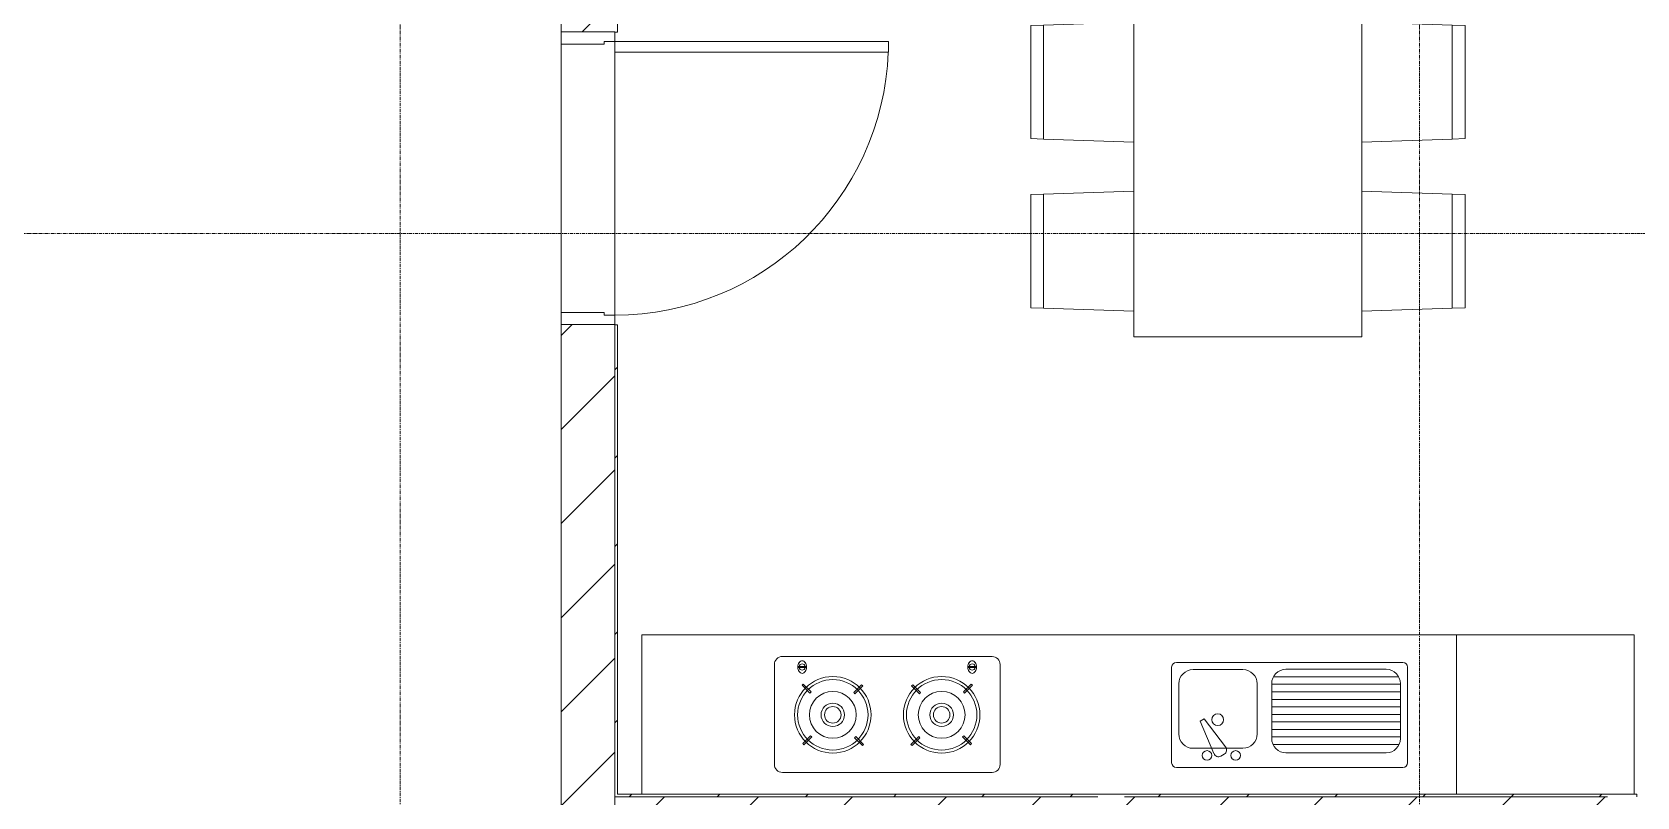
# Model space of a CAD drawing. Header units: millimetres. Extents: x 5121 to 246734, y -48180 to 129206.
# Drawn here: x 116880 to 122863, y 22437 to 25287 of the extents above; entities that cross this region are included whole.
import ezdxf

# ---------------------------------------------------------------- set-up
doc = ezdxf.new("R2010")
doc.units = ezdxf.units.MM
doc.linetypes.add('Grid Line', pattern=[22.225, 12.7, -3.175, 3.175, -3.175])
for name, color, linetype, lineweight in [('0-1', 7, 'Continuous', 5), ('A-DETL-GENF', 92, 'Continuous', 9), ('A-DOOR', 31, 'Continuous', 9), ('A-DOOR-FRAM', 31, 'Continuous', 9), ('A-FLOR', 192, 'Continuous', 9), ('A-FLOR-1', 50, 'Continuous', 9), ('A-WALL', 113, 'Continuous', 9), ('A-WALL-1', 250, 'Continuous', 18), ('A-WALL-PATT-1', 9, 'Continuous', 9), ('A-WALL-PATT-2', 50, 'Continuous', 9), ('A-WALL-PATT-3', 111, 'Continuous', 9), ('I-FURN', 30, 'Continuous', 9), ('I-FURN-1', 253, 'Continuous', 9), ('S-GRID-1', 1, 'Grid Line', 9)]:
    doc.layers.add(name, color=color, linetype=linetype, lineweight=lineweight)
pattern_1 = [(45, (0, 0), (-175.3625, 175.3625), [])]
pattern_2 = [(45, (0, 0), (-164.40233, 164.40233), [])]

# ---------------------------------------------------------------- blocks, each defined once
blk = doc.blocks.new('HE BEP A1 - HE BEP A 2-V121-TKCS_MB TỔNG THỂ TẦNG 1')
at = {"layer": 'I-FURN'}
for p, q in [((0, 594.4), (0, 0)), ((662.4, 0), (662.4, 594.4)), ((662.4, 0), (662.4, 594.4)), ((3700, 594.4), (3700, 0)), ((3700, 594.4), (3700, 0)), ((862.4, 494.4), (1706.9, 494.4)), ((2364, 483.2), (2364, 111.2)), ((3175.6, 513.2), (2394, 513.2)), ((3205.6, 483.2), (3205.6, 111.2)), ((844.9, 120.7), (844.9, 476.9)), ((1298.3, 440.1), (924.9, 440.1)), ((1644.4, 423.2), (1459, 423.2)), ((1541.1, 452.3), (1528.6, 445.1)), ((1566.6, 443.1), (1618.1, 322.3)), ((1724.4, 476.9), (1724.4, 120.7)), ((871.5, 386.8), (871.5, 182.3)), ((871.5, 380.9), (1351.6, 380.9)), ((876.4, 408.9), (1346.8, 408.9)), ((1351.6, 182.3), (1351.6, 386.8)), ((1405.6, 369.9), (1405.6, 183.2)), ((1602.7, 313.4), (1523.8, 418.4)), ((1697.8, 183.2), (1697.8, 369.9)), ((2474.5, 410.3), (2470.1, 405.9)), ((2470.1, 405.9), (2499.2, 376.7)), ((2503.6, 381.1), (2474.5, 410.3)), ((2499.2, 376.7), (2503.6, 381.1)), ((2692.1, 413), (2663, 383.9)), ((2663, 383.9), (2667.3, 379.5)), ((2667.3, 379.5), (2696.5, 408.6)), ((2696.5, 408.6), (2692.1, 413)), ((2873.2, 408.6), (2877.5, 413)), ((2902.3, 379.5), (2873.2, 408.6)), ((2877.5, 413), (2906.7, 383.9)), ((2906.7, 383.9), (2902.3, 379.5)), ((3066, 381.1), (3095.1, 410.3)), ((3070.4, 376.7), (3066, 381.1)), ((3099.5, 405.9), (3070.4, 376.7)), ((3095.1, 410.3), (3099.5, 405.9)), ((871.5, 352.9), (1351.6, 352.9)), ((871.5, 324.9), (1351.6, 324.9)), ((1618.1, 322.3), (1602.7, 313.4)), ((871.5, 296.9), (1351.6, 296.9)), ((871.5, 268.9), (1351.6, 268.9)), ((871.5, 240.9), (1351.6, 240.9)), ((871.5, 212.9), (1351.6, 212.9)), ((871.5, 184.9), (1351.6, 184.9)), ((2467.4, 188.3), (2496.5, 217.4)), ((2471.8, 183.9), (2467.4, 188.3)), ((2500.9, 213), (2471.8, 183.9)), ((2496.5, 217.4), (2500.9, 213)), ((2660.2, 215.8), (2664.6, 220.2)), ((2689.3, 186.7), (2660.2, 215.8)), ((2664.6, 220.2), (2693.7, 191.1)), ((2693.7, 191.1), (2689.3, 186.7)), ((2905, 220.2), (2875.9, 191.1)), ((2875.9, 191.1), (2880.3, 186.7)), ((2880.3, 186.7), (2909.4, 215.8)), ((2909.4, 215.8), (2905, 220.2)), ((3073.1, 217.4), (3068.7, 213)), ((3068.7, 213), (3097.9, 183.9)), ((3102.3, 188.3), (3073.1, 217.4)), ((3097.9, 183.9), (3102.3, 188.3)), ((877.9, 156.9), (1345.2, 156.9)), ((924.9, 128.9), (1298.3, 128.9)), ((1459, 129.9), (1644.4, 129.9)), ((2451.6, 122.3), (2451.6, 118.3)), ((2484.1, 122.3), (2451.6, 122.3)), ((2484.1, 118.3), (2484.1, 122.3)), ((3085.5, 118.3), (3085.5, 122.3)), ((3085.5, 122.3), (3118, 122.3)), ((3118, 122.3), (3118, 118.3)), ((1706.9, 103.2), (862.4, 103.2)), ((3175.6, 81.2), (2394, 81.2)), ((2451.6, 118.3), (2484.1, 118.3)), ((3118, 118.3), (3085.5, 118.3)), ((0, 0), (662.4, 0)), ((3700, 0), (662.4, 0))]:
    blk.add_line(p, q, dxfattribs=at)
for centre, radius in [((1485.9, 449.9), 17.8), ((1592.6, 449.9), 17.8), ((2581.9, 298.5), 142.6), ((2581.9, 298.5), 131.3), ((2987.7, 298.5), 142.6), ((2987.7, 298.5), 131.3), ((2581.9, 298.5), 87.2), ((2987.7, 298.5), 87.2), ((1552.8, 316.6), 22.2), ((2581.9, 298.5), 43.6), ((2581.9, 298.5), 30.9), ((2987.7, 298.5), 43.6), ((2987.7, 298.5), 30.9)]:
    blk.add_circle(centre, radius, dxfattribs=at)
for centre, radius, start, end in [((862.4, 476.9), 17.5, 90, 180), ((1706.9, 476.9), 17.5, 0, 90), ((2394, 483.2), 30, 90, 180), ((3175.6, 483.2), 30, 360, 90), ((924.9, 386.8), 53.3, 90, 180), ((1298.3, 386.8), 53.3, 360, 90), ((1459, 369.9), 53.3, 90, 180), ((1537.5, 429.7), 17.8, 119.9521, 219.46175), ((1549.9, 436.9), 17.8, 20.53791, 119.9521), ((1644.4, 369.9), 53.3, 360, 90), ((924.9, 182.3), 53.3, 180, 270), ((1298.3, 182.3), 53.3, 270, 360), ((1459, 183.2), 53.3, 180, 270), ((1644.4, 183.2), 53.3, 270, 360), ((862.4, 120.7), 17.5, 180, 270), ((1706.9, 120.7), 17.5, 270, 360), ((2485.1, 120.7), 33.5, 163.94189, 180), ((2485.1, 120.7), 33.5, 180, 196.05811), ((2476.6, 123.1), 24.7, 145.20397, 163.94189), ((2467.8, 120.3), 11.6, 9.9102, 170.0898), ((2471.3, 126.9), 18.1, 120.79762, 145.20397), ((2467.9, 132.6), 11.5, 90, 120.79762), ((2467.9, 132.6), 11.5, 59.20238, 90), ((2464.5, 126.9), 18.1, 34.79603, 59.20238), ((2459.1, 123.1), 24.7, 16.05811, 34.79603), ((2450.6, 120.7), 33.5, 0, 16.05811), ((2450.6, 120.7), 33.5, 343.94189, 0), ((3119, 120.7), 33.5, 163.94189, 180), ((3119, 120.7), 33.5, 180, 196.05811), ((3110.5, 123.1), 24.7, 145.20397, 163.94189), ((3105.2, 126.9), 18.1, 120.79762, 145.20397), ((3101.8, 120.3), 11.6, 9.9102, 170.0898), ((3101.8, 132.6), 11.5, 90, 120.79762), ((3101.8, 132.6), 11.5, 59.20238, 90), ((3098.4, 126.9), 18.1, 34.79603, 59.20238), ((3093, 123.1), 24.7, 16.05811, 34.79603), ((3084.5, 120.7), 33.5, 0, 16.05811), ((3084.5, 120.7), 33.5, 343.94189, 0), ((2394, 111.2), 30, 180, 270), ((2476.6, 118.2), 24.7, 196.05811, 214.79603), ((2467.8, 120.3), 11.6, 189.71775, 350.28225), ((2471.3, 114.5), 18.1, 214.79603, 239.20238), ((2467.9, 108.8), 11.5, 239.20238, 270), ((2467.9, 108.8), 11.5, 270, 300.79762), ((2464.5, 114.5), 18.1, 300.79762, 325.20397), ((2459.1, 118.2), 24.7, 325.20397, 343.94189), ((3110.5, 118.2), 24.7, 196.05811, 214.79603), ((3105.2, 114.5), 18.1, 214.79603, 239.20238), ((3101.8, 120.3), 11.6, 189.71775, 350.28225), ((3101.8, 108.8), 11.5, 239.20238, 270), ((3101.8, 108.8), 11.5, 270, 300.79762), ((3098.4, 114.5), 18.1, 300.79762, 325.20397), ((3093, 118.2), 24.7, 325.20397, 343.94189), ((3175.6, 111.2), 30, 270, 0)]:
    blk.add_arc(centre, radius, start, end, dxfattribs=at)
at = {"layer": 'I-FURN-1'}
for p, q in [((0, 594.4), (0, 0)), ((3700, 0), (3700, 594.4)), ((0, 0), (3700, 0))]:
    blk.add_line(p, q, dxfattribs=at)
blk = doc.blocks.new('RES_BAN AN 1 - RES_BAN AN 1-V100-TKCS_MB TỔNG THỂ TẦNG 1')
at = {"layer": 'I-FURN-1'}
for p, q in [((-425, 1275), (425, 1275)), ((-425, 0), (-425, 1275)), ((425, 1275), (425, 0)), ((-761.9, 1168.8), (-809.6, 1167.2)), ((-809.6, 1167.2), (-809.6, 745.3)), ((-425, 1180), (-761.9, 1168.8)), ((-761.9, 1168.8), (-761.9, 743.8)), ((-761.9, 743.8), (-761.9, 1168.8)), ((-425, 732.5), (-425, 1180)), ((425, 1180), (761.9, 1168.8)), ((425, 732.5), (425, 1180)), ((761.9, 1168.8), (761.9, 743.8)), ((761.9, 1168.8), (761.9, 743.8)), ((809.6, 1167.2), (761.9, 1168.8)), ((809.6, 745.3), (809.6, 1167.2)), ((-809.6, 745.3), (-761.9, 743.8)), ((-761.9, 743.8), (-425, 732.5)), ((761.9, 743.8), (425, 732.5)), ((761.9, 743.8), (809.6, 745.3)), ((-809.6, 536.9), (-761.9, 538.5)), ((-425, 549.7), (-761.9, 538.5)), ((-761.9, 538.5), (-761.9, 113.5)), ((-761.9, 538.5), (-761.9, 113.5)), ((-425, 102.3), (-425, 549.7)), ((425, 549.7), (761.9, 538.5)), ((425, 102.3), (425, 549.7)), ((761.9, 538.5), (761.9, 113.5)), ((761.9, 538.5), (809.6, 536.9)), ((761.9, 113.5), (761.9, 538.5)), ((-809.6, 115.1), (-809.6, 536.9)), ((809.6, 536.9), (809.6, 115.1)), ((-761.9, 113.5), (-809.6, 115.1)), ((-761.9, 113.5), (-425, 102.3)), ((761.9, 113.5), (425, 102.3)), ((809.6, 115.1), (761.9, 113.5))]:
    blk.add_line(p, q, dxfattribs=at)
blk = doc.blocks.new('NCV_TKTC_TANG 1_rvt-1-TKCS_MB TỔNG THỂ TẦNG 1')
at = {"layer": 'A-WALL-PATT-1'}
h = blk.add_hatch(dxfattribs=at)
h.set_pattern_fill('FP_2', color=256, style=0, pattern_type=2)
h.set_pattern_definition(pattern_1)
h.paths.add_polyline_path([(121902.6, 22336.9), (122752.6, 22336.9), (122752.6, 22436.9), (120952.6, 22436.9), (120952.6, 22336.9), (121800.5, 22336.9)])
h.paths.add_polyline_path([(119948.5, 22336.9), (120852.6, 22336.9), (120852.6, 22436.9), (119052.6, 22436.9), (119052.6, 22336.9), (119902.6, 22336.9)])
at = {"layer": 'A-WALL-PATT-2'}
h = blk.add_hatch(dxfattribs=at)
h.set_pattern_fill('FP_10', color=256, style=0, pattern_type=2)
h.set_pattern_definition(pattern_2)
h.paths.add_polyline_path([(119062.6, 22436.9), (119062.6, 24196.5), (119052.6, 24196.5), (119052.6, 22436.9)])
h.paths.add_polyline_path([(119052.6, 25286.5), (119062.6, 25287.4), (119062.6, 25436.9), (119052.6, 25436.9), (119052.6, 25287)])
h = blk.add_hatch(dxfattribs=at)
h.set_pattern_fill('FP_10', color=256, style=0, pattern_type=2)
h.set_pattern_definition(pattern_2)
h.paths.add_polyline_path([(122862.6, 22436.9), (122862.6, 22446.9), (119062.6, 22446.6), (119062.6, 22436.9), (122854.5, 22436.9)])
at = {"layer": 'A-FLOR-1'}
for p, q in [((119052.6, 25252.4), (119052.6, 24232.4)), ((119052.7, 24196.5), (119052.7, 25286.5)), ((118852.7, 25242.4), (118852.7, 24242.4))]:
    blk.add_line(p, q, dxfattribs=at)
at = {"layer": 'A-WALL-1'}
for p, q in [((119062.6, 25286.5), (119062.6, 25426.9)), ((119052.6, 25286.5), (119062.6, 25286.5)), ((119052.6, 24196.5), (119052.6, 22436.9)), ((119062.6, 24196.5), (119052.6, 24196.5)), ((119062.6, 22446.9), (119062.6, 24196.5)), ((119052.6, 22436.9), (119062.6, 22436.9)), ((122862.6, 22446.9), (119062.6, 22446.9)), ((119062.6, 22436.9), (120852.6, 22436.9)), ((120952.6, 22436.9), (122752.6, 22436.9)), ((122862.6, 22436.9), (122862.6, 22446.9))]:
    blk.add_line(p, q, dxfattribs=at)
at = {"layer": 'I-FURN-1', "rotation": 180}
for name, p in [('RES_BAN AN 1 - RES_BAN AN 1-V100-TKCS_MB TỔNG THỂ TẦNG 1', (121412.6, 25426.9)), ('HE BEP A1 - HE BEP A 2-V121-TKCS_MB TỔNG THỂ TẦNG 1', (122852.6, 23041.3))]:
    blk.add_blockref(name, p, dxfattribs=at)
blk = doc.blocks.new('FD_05 - FD_05-1000x2200mm-835433-TKCS_MB TỔNG THỂ TẦNG 1')
at = {"layer": 'A-DETL-GENF'}
for p, q in [((510, -100), (470, -100)), ((470, -100), (470, -1120)), ((510, -1120), (510, -100)), ((470, -1120), (510, -1120))]:
    blk.add_line(p, q, dxfattribs=at)
blk.add_arc((510, -100), 1020, 180, 267.75253, dxfattribs=at)
at = {"layer": 'A-DOOR-FRAM'}
for p, q in [((-545, 100), (-500, 100)), ((-545, -100), (-545, 100)), ((-500, 100), (-500, -60)), ((500, 100), (545, 100)), ((500, -60), (500, 100)), ((545, 100), (545, -100)), ((-510, -100), (-545, -100)), ((-500, -60), (-510, -60)), ((-510, -60), (-510, -100)), ((510, -60), (500, -60)), ((510, -100), (510, -60)), ((545, -100), (510, -100))]:
    blk.add_line(p, q, dxfattribs=at)

msp = doc.modelspace()

# ---------------------------------------------------------------- hatches: boundary and pattern name
at = {"layer": 'A-WALL-PATT-3'}
h = msp.add_hatch(dxfattribs=at)
h.set_pattern_fill('FP_1', color=256, style=0, pattern_type=2)
h.set_pattern_definition(pattern_1)
h.paths.add_polyline_path([(118853, 21486.9), (119052.6, 21486.9), (119052.6, 24197.4), (118852.6, 24197.4), (118852.6, 21486.9)])
h.paths.add_polyline_path([(118852.6, 25287.4), (119052.6, 25287.4), (119052.6, 25436.9), (118852.6, 25436.9)])

# ---------------------------------------------------------------- linework, layer by layer
at = {"layer": 'A-FLOR'}
msp.add_line((118852.5, 21486.9), (118852.5, 25436.9), dxfattribs=at)
at = {"layer": 'A-WALL'}
for p, q in [((119052.6, 25252.4), (119052.6, 24232.4)), ((118852.6, 24242.4), (118852.6, 25242.4)), ((118852.6, 24197.4), (118852.6, 21286.9))]:
    msp.add_line(p, q, dxfattribs=at)
at = {"layer": 'A-WALL-1'}
msp.add_line((119052.6, 21486.9), (119052.6, 24197.4), dxfattribs=at)
at = {"layer": 'S-GRID-1'}
for p, q in [((122052.6, 23210.6), (122052.6, 78232.7)), ((118252.6, 23210.6), (118252.6, 74295.7)), ((125364.8, 24536.9), (35538.8, 24536.9)), ((118252.6, 15460.6), (118252.6, 23210.6)), ((122052.6, 15460.6), (122052.6, 23210.6))]:
    msp.add_line(p, q, dxfattribs=at)

# ---------------------------------------------------------------- block references
at = {"layer": '0-1'}
msp.add_blockref('NCV_TKTC_TANG 1_rvt-1-TKCS_MB TỔNG THỂ TẦNG 1', (0, 0), dxfattribs=at)
at = {"layer": 'A-DOOR', "rotation": 90.00000000000007}
msp.add_blockref('FD_05 - FD_05-1000x2200mm-835433-TKCS_MB TỔNG THỂ TẦNG 1', (118952.6, 24742.4), dxfattribs=at)

doc.saveas('drawing.dxf')
